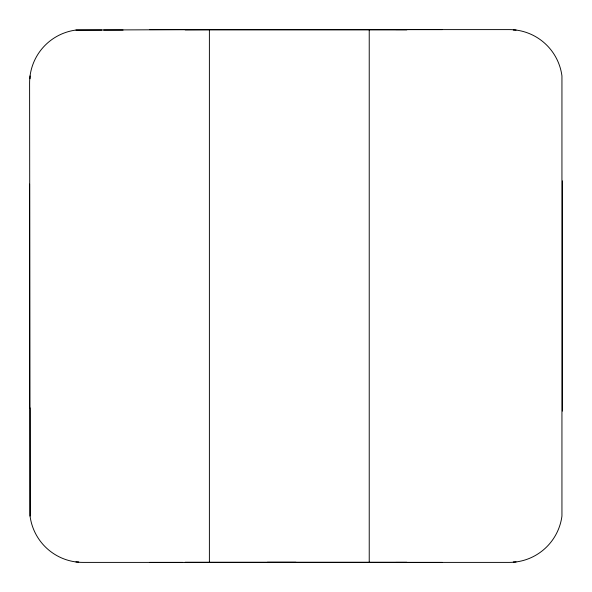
<?xml version="1.0" encoding="UTF-8"?>
<svg xmlns="http://www.w3.org/2000/svg" width="592" height="592" viewBox="0 0 592 592"><rect width="100%" height="100%" fill="white"/><g stroke="black" fill="none" stroke-linecap="round" stroke-linejoin="round"><path stroke-width="0.89" d="M182.75 562.4L82.88 562.4A53.28 53.28 0 0 1 30.059 516.076L29.6 82.88A53.28 53.28 0 0 1 75.924 30.059L209.39 29.6L209.39 562.4M296 562.274L267.318 562.274M395.87 562.4L509.12 562.4A53.28 53.28 0 0 0 561.941 516.076L561.941 75.924A53.28 53.28 0 0 0 509.12 29.6L395.87 29.6M149.665 29.6L442.335 29.6M185.178 29.866L406.822 29.866M75.924 30.059L101.817 30.059M103.667 30.059L123.084 30.059M513.301 30.059L516.076 30.059M75.924 561.941L78.699 561.941M513.301 561.941L516.076 561.941M185.178 562.274L406.822 562.274M149.665 562.4L442.335 562.4M562.4 180.915L562.4 411.085M369.23 29.6L369.23 562.4M30.059 75.924L30.059 78.699M30.059 407.888L30.059 516.076M29.6 184.112L29.6 407.888"/></g></svg>
